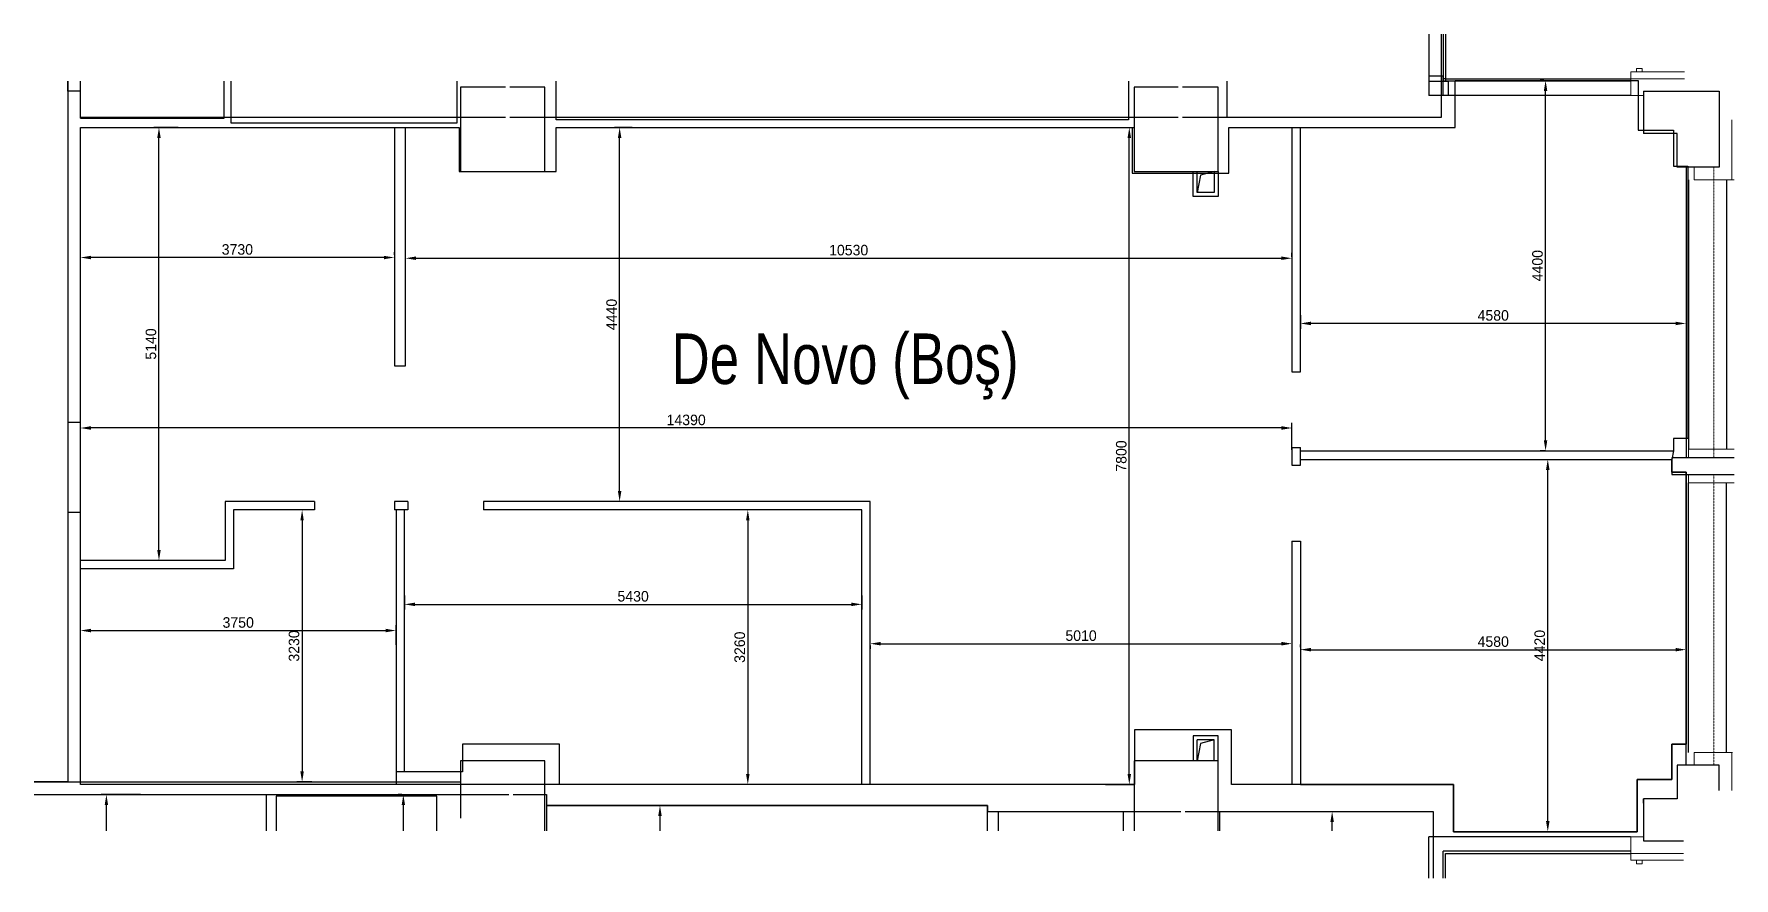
# Model space of a CAD drawing. Header units: millimetres. Extents: x 1372029 to 1414262, y -117804 to -100714.
# Drawn here: x 1394072 to 1414262, y -117804 to -107784 of the extents above; entities that cross this region are included whole.
import ezdxf

# ---------------------------------------------------------------- set-up
doc = ezdxf.new("R2010")
doc.units = ezdxf.units.MM
doc.linetypes.add('HIDDEN', pattern=[0.375, 0.25, -0.125])
for name, color, linetype in [('Baca', 7, 'Continuous'), ('Divar-esas', 7, 'Continuous'), ('Divar-komek', 7, 'Continuous'), ('metal', 7, 'Continuous'), ('OFFICE_BOUNDARY', 3, 'Continuous'), ('Pencere', 7, 'Continuous'), ('plita 2', 7, 'Continuous'), ('sutun1', 7, 'Continuous'), ('Tavan', 7, 'Continuous')]:
    doc.layers.add(name, color=color, linetype=linetype)
doc.layers.add('Fasad detali', color=37, linetype='Continuous', lineweight=20)
doc.layers.add('obl. keramogranit', color=138, linetype='Continuous', lineweight=18, true_color=0x005252)
doc.layers.add('plita', color=182, linetype='Continuous', lineweight=5, true_color=0x3a07c5)
doc.styles.add('Yazilar', font='txt', dxfattribs={"width": 0.75})

msp = doc.modelspace()

# ---------------------------------------------------------------- linework, layer by layer
for p, q in [((1410782, -107784), (1410782, -108774)), ((1394472, -108464), (1394472, -108344)), ((1394472, -108344), (1394472, -116664)), ((1396332, -108784), (1396332, -108344)), ((1396412, -108844), (1396412, -108344)), ((1399092, -108344), (1399092, -108844)), ((1400272, -108804), (1400272, -108344)), ((1407072, -108344), (1407072, -108804)), ((1408242, -108774), (1408242, -108344)), ((1410952, -108334), (1413122, -108334)), ((1410952, -108894), (1410952, -108334)), ((1413122, -108334), (1413122, -108924)), ((1394622, -108464), (1394472, -108464)), ((1394622, -108784), (1394622, -108464)), ((1394622, -108784), (1396332, -108784)), ((1407072, -108804), (1400272, -108804)), ((1410782, -108774), (1408242, -108774)), ((1399092, -108844), (1396412, -108844)), ((1413122, -108924), (1413542, -108924)), ((1413542, -108924), (1413542, -109354)), ((1413542, -109354), (1413712, -109354)), ((1413712, -109354), (1413712, -112584)), ((1413712, -112584), (1413542, -112584)), ((1413542, -112584), (1413542, -112734)), ((1404002, -113334), (1399412, -113334)), ((1404002, -116694), (1404002, -113334)), ((1409012, -113804), (1409012, -116694)), ((1409112, -113804), (1409112, -116694)), ((1408292, -116044), (1407142, -116044)), ((1407142, -116044), (1407142, -116694)), ((1408292, -116694), (1408292, -116044)), ((1413522, -116634), (1413522, -116214)), ((1413522, -116214), (1413692, -116214)), ((1394072, -116664), (1399137, -116664)), ((1407142, -116694), (1404002, -116694)), ((1409012, -116694), (1408292, -116694)), ((1409112, -116694), (1410932, -116694)), ((1410932, -116694), (1410932, -117254)), ((1413112, -117254), (1413112, -116634)), ((1413112, -116634), (1413522, -116634)), ((1394072, -116814), (1396827, -116814)), ((1396827, -116814), (1396827, -117244)), ((1398857, -116834), (1396947, -116834)), ((1396947, -116834), (1396947, -117244)), ((1398857, -117244), (1398857, -116834)), ((1405397, -116944), (1400157, -116944)), ((1400157, -116944), (1400157, -117244)), ((1405397, -117244), (1405397, -116944)), ((1405527, -117244), (1405527, -117014)), ((1405527, -117014), (1407007, -117014)), ((1407007, -117014), (1407007, -117244)), ((1408157, -117244), (1408157, -117014)), ((1408157, -117014), (1410687, -117014)), ((1410687, -117014), (1410687, -117804)), ((1410932, -117254), (1413112, -117254))]:
    msp.add_line(p, q)
at = {"color": 1, "lineweight": 30}
for p, q in [((1410782, -107784), (1410782, -108774)), ((1394622, -108784), (1394622, -108344)), ((1410952, -108894), (1410952, -108334)), ((1410952, -108334), (1413122, -108334)), ((1413122, -108334), (1413122, -108924)), ((1399672, -108774), (1394622, -108774)), ((1407662, -108774), (1399722, -108774)), ((1410782, -108774), (1407712, -108774)), ((1394622, -116694), (1394622, -108894)), ((1394622, -108894), (1399122, -108894)), ((1399122, -108894), (1399122, -109414)), ((1400272, -109414), (1400272, -108894)), ((1400272, -108894), (1407112, -108894)), ((1407112, -108894), (1407112, -109434)), ((1408262, -109434), (1408262, -108894)), ((1408262, -108894), (1410952, -108894)), ((1413122, -108924), (1413542, -108924)), ((1413542, -108924), (1413542, -109354)), ((1399122, -109414), (1400272, -109414)), ((1413542, -109354), (1413712, -109354)), ((1413712, -109354), (1413712, -112584)), ((1407112, -109434), (1408262, -109434)), ((1413712, -112584), (1413542, -112584)), ((1413542, -112584), (1413542, -112734)), ((1413542, -112734), (1413522, -112834)), ((1413522, -112834), (1413522, -112984)), ((1413522, -112984), (1413692, -112984)), ((1413692, -112984), (1413692, -116214)), ((1408292, -116044), (1407142, -116044)), ((1407142, -116044), (1407142, -116694)), ((1408292, -116694), (1408292, -116044)), ((1400312, -116214), (1399162, -116214)), ((1399162, -116214), (1399162, -116544)), ((1400312, -116694), (1400312, -116214)), ((1413692, -116214), (1413522, -116214)), ((1413522, -116214), (1413522, -116634)), ((1398372, -116694), (1394622, -116694)), ((1399162, -116544), (1398372, -116544)), ((1398372, -116544), (1398372, -116694)), ((1407142, -116694), (1400312, -116694)), ((1410932, -116694), (1408292, -116694)), ((1410932, -117254), (1410932, -116694)), ((1413522, -116634), (1413112, -116634)), ((1413112, -116634), (1413112, -117254)), ((1394072, -116814), (1399712, -116814)), ((1399762, -116814), (1400157, -116814)), ((1400157, -116814), (1400157, -116944)), ((1400157, -116944), (1405397, -116944)), ((1405397, -116944), (1405397, -117014)), ((1405397, -117014), (1407692, -117014)), ((1407742, -117014), (1410687, -117014)), ((1410687, -117014), (1410687, -117804)), ((1413112, -117254), (1410932, -117254))]:
    msp.add_line(p, q, dxfattribs=at)
at = {"color": 18, "lineweight": -3, "true_color": 0x000000}
for p, q in [((1410782, -107784), (1410782, -108774)), ((1394622, -108784), (1394622, -108344)), ((1410952, -108894), (1410952, -108334)), ((1410952, -108334), (1413122, -108334)), ((1413122, -108334), (1413122, -108924)), ((1399672, -108774), (1394622, -108774)), ((1407662, -108774), (1399722, -108774)), ((1410782, -108774), (1407712, -108774)), ((1394622, -116694), (1394622, -108894)), ((1394622, -108894), (1399122, -108894)), ((1399122, -108894), (1399122, -109414)), ((1400272, -109414), (1400272, -108894)), ((1400272, -108894), (1407112, -108894)), ((1407112, -108894), (1407112, -109434)), ((1408262, -109434), (1408262, -108894)), ((1408262, -108894), (1410952, -108894)), ((1413122, -108924), (1413542, -108924)), ((1413542, -108924), (1413542, -109354)), ((1399122, -109414), (1400272, -109414)), ((1413542, -109354), (1413712, -109354)), ((1413712, -109354), (1413712, -112584)), ((1407112, -109434), (1408262, -109434)), ((1413712, -112584), (1413542, -112584)), ((1413542, -112584), (1413542, -112734)), ((1413542, -112734), (1413522, -112834)), ((1413522, -112834), (1413522, -112984)), ((1413522, -112984), (1413692, -112984)), ((1413692, -112984), (1413692, -116214)), ((1408292, -116044), (1407142, -116044)), ((1407142, -116044), (1407142, -116694)), ((1408292, -116694), (1408292, -116044)), ((1400312, -116214), (1399162, -116214)), ((1399162, -116214), (1399162, -116544)), ((1400312, -116694), (1400312, -116214)), ((1413692, -116214), (1413522, -116214)), ((1413522, -116214), (1413522, -116634)), ((1398372, -116694), (1394622, -116694)), ((1399162, -116544), (1398372, -116544)), ((1398372, -116544), (1398372, -116694)), ((1407142, -116694), (1400312, -116694)), ((1410932, -116694), (1408292, -116694)), ((1410932, -117254), (1410932, -116694)), ((1413522, -116634), (1413112, -116634)), ((1413112, -116634), (1413112, -117254)), ((1394072, -116814), (1399712, -116814)), ((1399762, -116814), (1400157, -116814)), ((1400157, -116814), (1400157, -116944)), ((1400157, -116944), (1405397, -116944)), ((1405397, -116944), (1405397, -117014)), ((1405397, -117014), (1407692, -117014)), ((1407742, -117014), (1410687, -117014)), ((1410687, -117014), (1410687, -117804)), ((1413112, -117254), (1410932, -117254))]:
    msp.add_line(p, q, dxfattribs=at)
at = {"color": 0, "lineweight": -2, "transparency": 16777216}
for p, q in [((1412005, -108334), (1411961, -108334)), ((1412024, -112609), (1412024, -108459)), ((1395784, -108894), (1395493, -108894)), ((1395556, -113909), (1395556, -109019)), ((1401177, -108894), (1400965, -108894)), ((1401027, -113209), (1401027, -109019)), ((1406797, -108894), (1407143, -108894)), ((1407080, -116569), (1407080, -109019)), ((1394622, -110406), (1394622, -110375)), ((1398227, -110437), (1394747, -110437)), ((1398352, -110406), (1398352, -110375)), ((1398482, -110429), (1398482, -110383)), ((1409012, -110429), (1409012, -110383)), ((1398607, -110446), (1408887, -110446)), ((1409112, -111120), (1409112, -111282)), ((1413567, -111220), (1409237, -111220)), ((1413692, -111120), (1413692, -111282)), ((1394622, -112762), (1394622, -112399)), ((1409012, -112722), (1409012, -112399)), ((1408887, -112461), (1394747, -112461)), ((1412019, -112734), (1411961, -112734)), ((1412053, -112834), (1412113, -112834)), ((1412050, -117129), (1412050, -112959)), ((1397370, -113434), (1397193, -113434)), ((1401177, -113334), (1400965, -113334)), ((1402617, -113434), (1402487, -113434)), ((1397256, -113559), (1397256, -116539)), ((1402549, -113559), (1402549, -116569)), ((1395784, -114034), (1395493, -114034)), ((1398472, -114451), (1398472, -114617)), ((1403902, -114451), (1403902, -114617)), ((1398597, -114555), (1403777, -114555)), ((1394622, -115037), (1394622, -114804)), ((1394747, -114866), (1398247, -114866)), ((1398372, -115037), (1398372, -114804)), ((1404002, -115045), (1404002, -115085)), ((1404127, -115022), (1408887, -115022)), ((1409012, -115045), (1409012, -115085)), ((1409112, -115062), (1409112, -115030)), ((1413692, -115062), (1413692, -115030)), ((1409237, -115093), (1413567, -115093)), ((1397370, -116664), (1397193, -116664)), ((1402617, -116694), (1402487, -116694)), ((1406797, -116694), (1407143, -116694)), ((1395335, -116814), (1394869, -116814)), ((1398440, -116814), (1398396, -116814)), ((1400914, -116944), (1401568, -116944)), ((1408698, -117014), (1409552, -117014)), ((1412053, -117254), (1412113, -117254))]:
    msp.add_line(p, q, dxfattribs=at)
at = {"color": 0, "lineweight": -2}
for p, q in [((1394931, -117244), (1394931, -116939)), ((1398458, -117244), (1398458, -116939)), ((1401506, -117069), (1401506, -117244)), ((1409489, -117244), (1409489, -117139))]:
    msp.add_line(p, q, dxfattribs=at)
for points in [[(1394622, -114034), (1394622, -113464), (1394622, -112394), (1394622, -108894), (1398352, -108894), (1398352, -111724), (1398482, -111724), (1398482, -108894), (1399122, -108894), (1399122, -109414), (1400272, -109414), (1400272, -108894), (1407112, -108894), (1407112, -109434), (1408262, -109434), (1408262, -108894), (1409012, -108894), (1409012, -111794)], [(1409112, -111794), (1409112, -108894), (1410952, -108894)], [(1409012, -111794), (1409112, -111794)], [(1394622, -112394), (1394472, -112394)], [(1409012, -112694), (1409012, -112814), (1409012, -112904)], [(1409012, -112694), (1409112, -112694)], [(1409112, -112904), (1409112, -112694)], [(1409112, -112734), (1413542, -112734)], [(1409112, -112834), (1413522, -112834)], [(1413692, -116214), (1413692, -112984), (1413522, -112984), (1413522, -112834)], [(1409012, -112904), (1409112, -112904)], [(1394622, -113464), (1394472, -113464)], [(1397402, -113334), (1397342, -113334), (1396342, -113334), (1396342, -114034), (1394622, -114034)], [(1397402, -113334), (1396342, -113334), (1396342, -114034), (1394622, -114034)], [(1397402, -113434), (1396442, -113434), (1396442, -114134), (1394622, -114134)], [(1397402, -113334), (1397402, -113434)], [(1398512, -113334), (1398452, -113334), (1398352, -113334)], [(1398512, -113334), (1398352, -113334)], [(1398352, -113334), (1398352, -113434)], [(1398512, -113434), (1398352, -113434)], [(1398372, -113434), (1398372, -116694)], [(1403902, -116694), (1400312, -116694), (1400312, -116214), (1399162, -116214), (1399162, -116544), (1398472, -116544), (1398472, -113434)], [(1398512, -113334), (1398512, -113434)], [(1404002, -116694), (1404002, -113334), (1399412, -113334)], [(1399412, -113334), (1399412, -113434)], [(1403902, -116694), (1403902, -113434), (1399412, -113434)], [(1409012, -113804), (1409112, -113804)], [(1403902, -116694), (1394622, -116694), (1394622, -114134)]]:
    msp.add_lwpolyline(points)
at = {"color": 0, "transparency": 16777216}
for points in [[(1412003, -108459), (1412044, -108459), (1412024, -108334)], [(1395535, -109019), (1395577, -109019), (1395556, -108894)], [(1401006, -109019), (1401048, -109019), (1401027, -108894)], [(1407059, -109019), (1407101, -109019), (1407080, -108894)], [(1394747, -110417), (1394747, -110458), (1394622, -110437)], [(1398227, -110417), (1398227, -110458), (1398352, -110437)], [(1398607, -110425), (1398607, -110466), (1398482, -110446)], [(1408887, -110425), (1408887, -110466), (1409012, -110446)], [(1409237, -111199), (1409237, -111241), (1409112, -111220)], [(1413567, -111199), (1413567, -111241), (1413692, -111220)], [(1394747, -112440), (1394747, -112482), (1394622, -112461)], [(1408887, -112440), (1408887, -112482), (1409012, -112461)], [(1412003, -112609), (1412044, -112609), (1412024, -112734)], [(1412029, -112959), (1412071, -112959), (1412050, -112834)], [(1401006, -113209), (1401048, -113209), (1401027, -113334)], [(1397235, -113559), (1397276, -113559), (1397256, -113434)], [(1402528, -113559), (1402570, -113559), (1402549, -113434)], [(1395535, -113909), (1395577, -113909), (1395556, -114034)], [(1398597, -114534), (1398597, -114576), (1398472, -114555)], [(1403777, -114534), (1403777, -114576), (1403902, -114555)], [(1394747, -114845), (1394747, -114887), (1394622, -114866)], [(1398247, -114845), (1398247, -114887), (1398372, -114866)], [(1404127, -115001), (1404127, -115043), (1404002, -115022)], [(1408887, -115001), (1408887, -115043), (1409012, -115022)], [(1409237, -115072), (1409237, -115114), (1409112, -115093)], [(1413567, -115072), (1413567, -115114), (1413692, -115093)], [(1397235, -116539), (1397276, -116539), (1397256, -116664)], [(1402528, -116569), (1402570, -116569), (1402549, -116694)], [(1407059, -116569), (1407101, -116569), (1407080, -116694)], [(1394911, -116939), (1394952, -116939), (1394931, -116814)], [(1398438, -116939), (1398479, -116939), (1398458, -116814)], [(1401485, -117069), (1401527, -117069), (1401506, -116944)], [(1409468, -117139), (1409510, -117139), (1409489, -117014)], [(1412029, -117129), (1412071, -117129), (1412050, -117254)]]:
    msp.add_solid(points, dxfattribs=at)
at = {"layer": 'Baca', "linetype": 'ByBlock'}
for points in [[(1408087, -109414), (1407924, -109458), (1407887, -109664)], [(1408087, -116164), (1407924, -116208), (1407887, -116414)]]:
    msp.add_lwpolyline(points, dxfattribs=at)
at = {"layer": 'Divar-komek'}
for p, q in [((1414172, -109514), (1414172, -112714)), ((1414172, -116314), (1414172, -113114))]:
    msp.add_line(p, q, dxfattribs=at)
at = {"layer": 'Fasad detali'}
for p, q in [((1413102, -108194), (1413172, -108194)), ((1413102, -108234), (1413102, -108194)), ((1413172, -108234), (1413172, -108194)), ((1413037, -108234), (1413672, -108234)), ((1413037, -108234), (1413037, -108314)), ((1414262, -109514), (1414237, -109514)), ((1414242, -116314), (1414237, -116314)), ((1413037, -117594), (1413037, -117514)), ((1413037, -117594), (1413662, -117594)), ((1413102, -117594), (1413102, -117634)), ((1413102, -117634), (1413172, -117634)), ((1413172, -117594), (1413172, -117634))]:
    msp.add_line(p, q, dxfattribs=at)
at = {"layer": 'metal'}
for q in [(1410807, -108314), (1410837, -108344)]:
    msp.add_line((1410837, -108314), q, dxfattribs=at)
for points in [[(1410807, -108284), (1410637, -108284), (1410637, -108344), (1410807, -108344)], [(1410867, -108344), (1410867, -108514), (1410807, -108514), (1410807, -108344)]]:
    msp.add_lwpolyline(points, close=True, dxfattribs=at)
at = {"layer": 'obl. keramogranit'}
for p, q in [((1413037, -108314), (1413672, -108314)), ((1413037, -108314), (1413037, -108514)), ((1413037, -108514), (1413187, -108514)), ((1414237, -108804), (1414237, -109514)), ((1413787, -109514), (1413787, -109364)), ((1413787, -109514), (1414237, -109514)), ((1413722, -112714), (1414262, -112714)), ((1413722, -112814), (1413722, -112714)), ((1413722, -113014), (1413722, -113114)), ((1413722, -113114), (1414262, -113114)), ((1413787, -116314), (1414237, -116314)), ((1413787, -116314), (1413787, -116464)), ((1414237, -116764), (1414237, -116314)), ((1413037, -117514), (1413037, -117314)), ((1413037, -117314), (1413187, -117314)), ((1413037, -117514), (1413662, -117514))]:
    msp.add_line(p, q, dxfattribs=at)
at = {"layer": 'OFFICE_BOUNDARY'}
msp.add_lwpolyline([(1394622, -116694), (1394622, -108894), (1399122, -108894), (1399122, -109414), (1400272, -109414), (1400272, -108894), (1407112, -108894), (1407112, -109434), (1408262, -109434), (1408262, -108894), (1410952, -108894), (1410952, -108334), (1413122, -108334), (1413122, -108924), (1413542, -108924), (1413542, -109354), (1413712, -109354), (1413712, -112584), (1413542, -112584), (1413542, -112734), (1413522, -112834), (1413522, -112984), (1413692, -112984), (1413692, -116214), (1413522, -116214), (1413522, -116634), (1413112, -116634), (1413112, -117254), (1410932, -117254), (1410932, -116694), (1408292, -116694), (1408292, -116044), (1407142, -116044), (1407142, -116694), (1400312, -116694), (1400312, -116214), (1399162, -116214), (1399162, -116544), (1398372, -116544), (1398372, -116694), (1394622, -116694)], close=True, dxfattribs=at)
at = {"layer": 'Pencere'}
for p, q in [((1410807, -107784), (1410807, -108344)), ((1410837, -107784), (1410837, -108314)), ((1413037, -108344), (1410807, -108344)), ((1410837, -108314), (1413037, -108314)), ((1413692, -109364), (1413692, -112814)), ((1413722, -109514), (1413722, -112714)), ((1413692, -116464), (1413692, -113014)), ((1413722, -116314), (1413722, -113114)), ((1413037, -117484), (1410807, -117484)), ((1410807, -117804), (1410807, -117484)), ((1410837, -117804), (1410837, -117514)), ((1410837, -117514), (1413037, -117514))]:
    msp.add_line(p, q, dxfattribs=at)
at = {"layer": 'plita', "linetype": 'HIDDEN', "ltscale": 5}
for p, q in [((1414022, -109364), (1414022, -112814)), ((1414022, -116464), (1414022, -113014))]:
    msp.add_line(p, q, dxfattribs=at)
at = {"layer": 'plita 2'}
for p, q in [((1410637, -107784), (1410637, -108514)), ((1413032, -108514), (1410637, -108514)), ((1407887, -109664), (1407887, -109414)), ((1408087, -109414), (1408087, -109664)), ((1408087, -109664), (1407887, -109664)), ((1408087, -116164), (1407887, -116164)), ((1407887, -116414), (1407887, -116164)), ((1408087, -116414), (1408087, -116164)), ((1413032, -117314), (1410637, -117314)), ((1410637, -117804), (1410637, -117314))]:
    msp.add_line(p, q, dxfattribs=at)
at = {"layer": 'sutun1', "color": 134}
for p, q in [((1394472, -108344), (1394472, -116664)), ((1394472, -116664), (1394072, -116664))]:
    msp.add_line(p, q, dxfattribs=at)
at = {"layer": 'sutun1'}
for p, q in [((1399672, -108414), (1399137, -108414)), ((1399137, -108414), (1399137, -109414)), ((1400137, -108414), (1399722, -108414)), ((1400137, -109414), (1400137, -108414)), ((1407662, -108414), (1407137, -108414)), ((1407137, -108414), (1407137, -109414)), ((1408137, -108414), (1407712, -108414)), ((1408137, -109414), (1408137, -108414)), ((1413187, -108464), (1413187, -108964)), ((1413187, -108914), (1413187, -108964)), ((1399137, -109414), (1400137, -109414)), ((1407137, -109414), (1408137, -109414)), ((1413522, -112814), (1413522, -113014)), ((1414262, -112814), (1413522, -112814)), ((1413522, -113014), (1414262, -113014)), ((1400137, -116414), (1399137, -116414)), ((1399137, -116414), (1399137, -117094)), ((1400137, -117244), (1400137, -116414)), ((1408137, -116414), (1407137, -116414)), ((1407137, -116414), (1407137, -117244)), ((1408137, -117244), (1408137, -116414)), ((1414087, -116464), (1413587, -116464)), ((1413587, -116464), (1413587, -116864)), ((1414087, -116764), (1414087, -116464)), ((1413587, -116864), (1413187, -116864)), ((1413187, -116864), (1413187, -117364)), ((1413187, -116914), (1413187, -116864)), ((1413187, -117364), (1413662, -117364))]:
    msp.add_line(p, q, dxfattribs=at)
for points in [[(1413187, -108464), (1414087, -108464), (1414087, -109364), (1413587, -109364), (1413587, -108964)], [(1413587, -108964), (1413187, -108964)]]:
    msp.add_lwpolyline(points, dxfattribs=at)
at = {"layer": 'Tavan'}
for p, q in [((1407837, -109714), (1407837, -109414)), ((1408137, -109414), (1408137, -109714)), ((1408137, -109714), (1407837, -109714)), ((1408137, -116114), (1407837, -116114)), ((1407837, -116114), (1407837, -116414)), ((1408137, -116414), (1408137, -116114))]:
    msp.add_line(p, q, dxfattribs=at)

# ---------------------------------------------------------------- texts
at = {"color": 0, "transparency": 16777216, "char_height": 125, "attachment_point": 5}
for s, insert in [('3730', (1396487, -110342)), ('10530', (1403747, -110350)), ('4580', (1411402, -111125)), ('14390', (1401817, -112366)), ('5430', (1401187, -114460)), ('3750', (1396497, -114771)), ('5010', (1406507, -114927)), ('4580', (1411402, -114998))]:
    msp.add_mtext(s, dxfattribs=dict(at, insert=insert))
at = {"color": 0, "transparency": 16777216, "char_height": 125, "attachment_point": 5, "rotation": 90}
for s, insert in [('4400', (1411928, -110534)), ('4440', (1400932, -111114)), ('5140', (1395461, -111464)), ('7800', (1406985, -112794)), ('3230', (1397160, -115049)), ('4420', (1411955, -115044)), ('3260', (1402454, -115064))]:
    msp.add_mtext(s, dxfattribs=dict(at, insert=insert))
at = {"layer": 'Divar-esas', "insert": (1401643, -111339), "char_height": 600, "attachment_point": 1, "style": 'Yazilar'}
msp.add_mtext_dynamic_manual_height_columns('{\\f@Arial Unicode MS|b0|i0|c0|p34;De Novo (Boş)}', width=8453.4, gutter_width=250, heights=[-800], dxfattribs=at)

doc.saveas('drawing.dxf')
